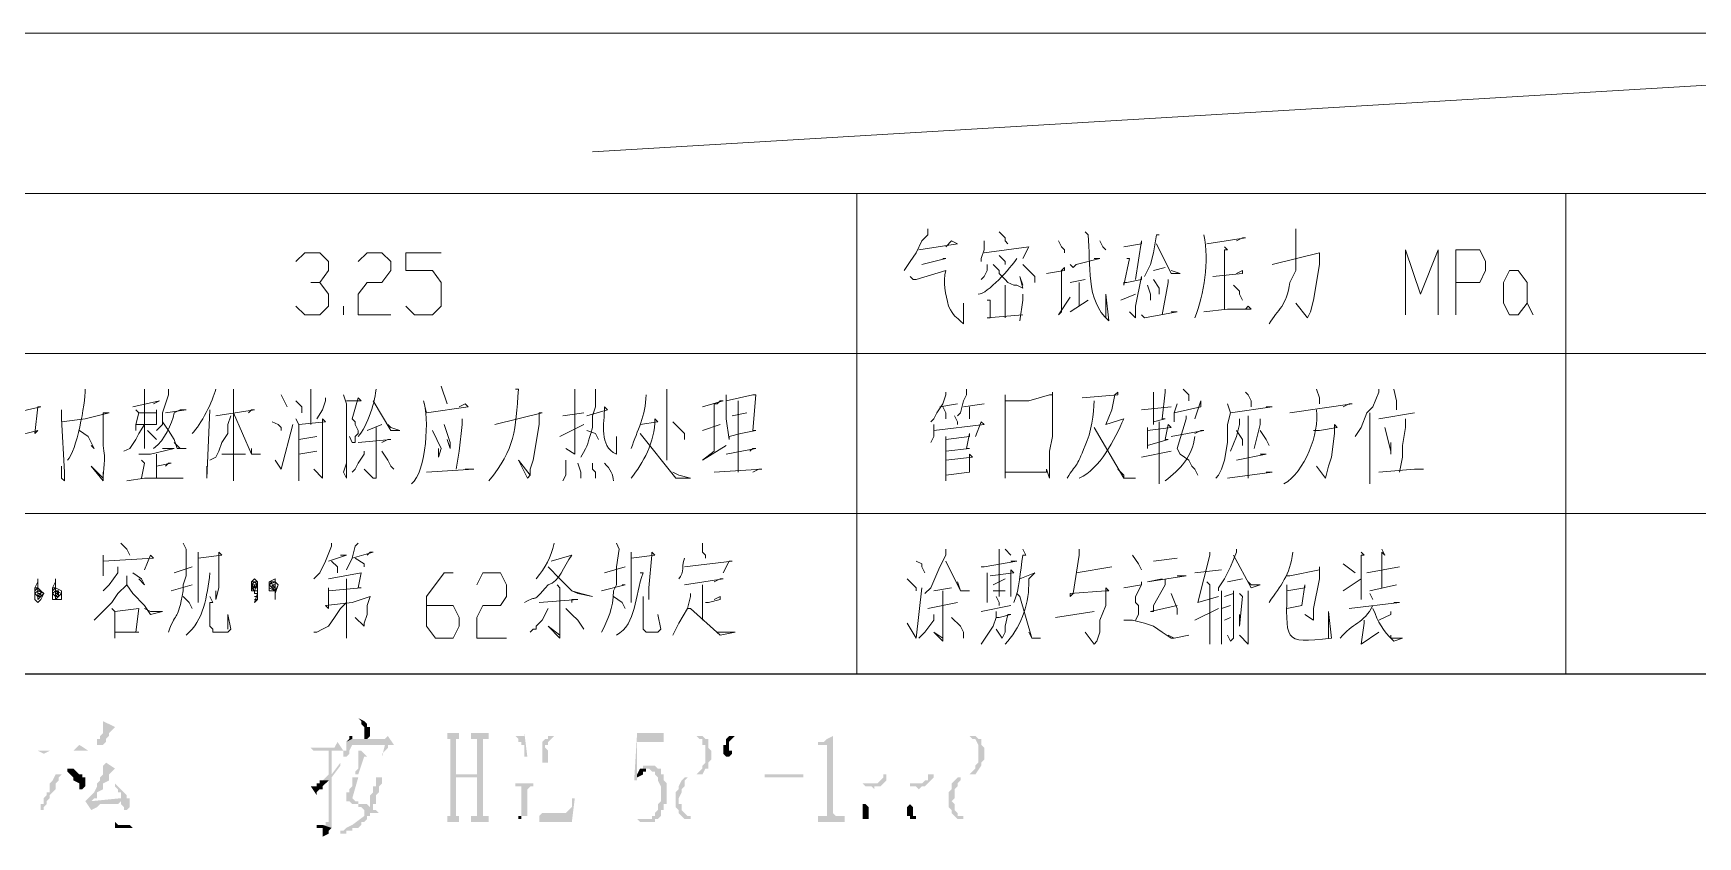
# Model space of a CAD drawing. Header units: millimetres. Extents: x -219 to 948, y -831 to -7.
# Drawn here: x 779.7 to 880.7, y -230.4 to -181.6 of the extents above; entities that cross this region are included whole.
import ezdxf

# ---------------------------------------------------------------- set-up
doc = ezdxf.new("R2010")
doc.units = ezdxf.units.MM
doc.layers.add('1', color=7, linetype='Continuous')

msp = doc.modelspace()

# ---------------------------------------------------------------- hatches: boundary and pattern name
h = msp.add_hatch(color=0)
h.dxf.hatch_style = 2
h.paths.add_polyline_path([(783.94, -223.35), (783.94, -223.71), (783.94, -224.07), (783.76, -224.25), (783.76, -224.43), (783.58, -224.43), (783.58, -224.79), (783.94, -224.79), (784.12, -224.61), (784.12, -224.43), (784.3, -224.25), (784.3, -224.07), (784.66, -223.71)])
h = msp.add_hatch(color=0)
h.dxf.hatch_style = 2
h.paths.add_polyline_path([(799.42, -223.17), (799.6, -223.35), (799.6, -223.53), (799.78, -223.71), (799.78, -223.89), (799.78, -224.07), (799.78, -224.43), (799.96, -224.43), (800.14, -224.25), (800.14, -223.71), (799.96, -223.71), (799.96, -223.53), (799.78, -223.35)])
h = msp.add_hatch(color=0)
h.dxf.hatch_style = 2
h.paths.add_polyline_path([(805.54, -224.07), (804.82, -224.07), (804.82, -224.43), (805, -224.43), (805, -229.11), (804.82, -229.11), (804.82, -229.47), (805.54, -229.47), (805.54, -229.11), (805.36, -229.11), (805.36, -226.77), (806.62, -226.77), (805.36, -226.59), (805.36, -224.43), (805.54, -224.43)])
h = msp.add_hatch(color=0)
h.dxf.hatch_style = 2
h.paths.add_polyline_path([(807.34, -224.07), (806.26, -224.07), (806.26, -224.43), (806.62, -224.43), (806.62, -224.61), (806.62, -226.59), (805.36, -226.59), (806.62, -226.77), (806.62, -229.11), (806.26, -229.11), (806.26, -229.47), (807.34, -229.47), (807.34, -229.11), (806.98, -229.11), (806.98, -228.93), (806.98, -224.43), (807.34, -224.43)])
h = msp.add_hatch(color=0)
h.dxf.hatch_style = 2
h.paths.add_polyline_path([(809.5, -224.07), (809.5, -224.25), (808.78, -224.25), (808.96, -224.25), (809.14, -224.43), (809.14, -224.61), (809.32, -224.61), (809.32, -224.79), (809.5, -224.79), (809.5, -225.15), (809.5, -225.33), (809.5, -225.51), (809.68, -225.51)])
h = msp.add_hatch(color=0)
h.dxf.hatch_style = 2
h.paths.add_polyline_path([(817.96, -224.07), (816.34, -224.07), (816.16, -226.95), (816.34, -226.95), (816.34, -226.77), (816.34, -226.59), (816.34, -224.61), (817.96, -224.61)])
h = msp.add_hatch(color=0)
h.dxf.hatch_style = 2
h.paths.add_polyline_path([(828.22, -224.07), (828.22, -224.25), (827.86, -224.43), (827.68, -224.61), (827.32, -224.61), (827.32, -224.79), (827.86, -224.79), (827.86, -228.93), (827.86, -229.11), (827.32, -229.11), (827.32, -229.47), (828.94, -229.47), (828.94, -229.11), (828.58, -229.11), (828.4, -229.11), (828.22, -228.93), (828.22, -228.75)])
h = msp.add_hatch(color=0)
h.dxf.hatch_style = 2
h.paths.add_polyline_path([(782.5, -224.79), (782.14, -225.15), (779.98, -225.15), (780.34, -225.33), (780.7, -225.15), (783.04, -225.15)])
h = msp.add_hatch(color=0)
h.dxf.hatch_style = 2
h.paths.add_polyline_path([(798.16, -224.61), (797.98, -224.97), (796.54, -224.97), (796.72, -225.15), (796.9, -225.15), (798.52, -225.15)])
h = msp.add_hatch(color=0)
h.dxf.hatch_style = 2
h.paths.add_polyline_path([(797.8, -225.15), (797.62, -225.15), (797.62, -226.59), (797.8, -226.59)])
h = msp.add_hatch(color=0)
h.dxf.hatch_style = 2
h.paths.add_polyline_path([(798.7, -224.61), (798.7, -224.79), (798.7, -224.97), (798.7, -225.15), (798.52, -225.15), (798.52, -225.51), (798.7, -225.51), (798.88, -225.33), (798.88, -225.15), (799.06, -224.79), (801.04, -224.79)])
h = msp.add_hatch(color=0)
h.dxf.hatch_style = 2
h.paths.add_polyline_path([(801.22, -224.25), (801.04, -224.43), (799.06, -224.43), (798.7, -224.61), (801.04, -224.79), (800.86, -225.51), (800.86, -225.33), (801.22, -224.97), (801.22, -224.79), (801.4, -224.79), (801.58, -224.79)])
h = msp.add_hatch(color=0)
h.dxf.hatch_style = 2
h.paths.add_polyline_path([(799.06, -224.25), (798.88, -224.25), (798.88, -224.43), (798.7, -224.61), (799.06, -224.43)])
h = msp.add_hatch(color=0)
h.dxf.hatch_style = 2
h.paths.add_polyline_path([(799.6, -225.15), (799.42, -225.15), (799.42, -225.69), (799.42, -225.87), (799.42, -226.23), (799.24, -226.41), (799.24, -226.59), (799.42, -226.59), (799.78, -225.51), (799.96, -225.51)])
h = msp.add_hatch(color=0)
h.dxf.hatch_style = 2
h.paths.add_polyline_path([(810.94, -224.25), (810.94, -224.43), (810.76, -224.43), (810.58, -224.61), (810.58, -224.79), (810.58, -225.69), (810.58, -225.87), (810.94, -225.87), (810.94, -225.69), (810.94, -225.51), (810.94, -225.33), (810.94, -225.15), (810.76, -224.97), (810.76, -224.79), (810.94, -224.79), (810.94, -224.61), (811.3, -224.25), (811.48, -224.25)])
h = msp.add_hatch(color=0)
h.dxf.hatch_style = 2
h.paths.add_polyline_path([(820.3, -224.25), (819.76, -224.25), (819.94, -224.25), (820.12, -224.43), (820.3, -224.43), (820.3, -224.61), (820.3, -224.79), (820.48, -224.79), (820.48, -225.87), (820.3, -226.05), (820.3, -226.23), (819.94, -226.59), (820.3, -226.59), (820.48, -226.23), (820.66, -226.23), (820.66, -226.05), (820.66, -225.87), (820.84, -225.69), (820.84, -225.15), (820.66, -224.97), (820.66, -224.79), (820.66, -224.61), (820.66, -224.43), (820.48, -224.43)])
h = msp.add_hatch(color=0)
h.dxf.hatch_style = 2
h.paths.add_polyline_path([(822.1, -224.25), (821.92, -224.25), (821.74, -224.43), (821.74, -224.61), (821.74, -224.79), (821.56, -224.79), (821.56, -225.33), (821.74, -225.51), (821.92, -225.51), (822.1, -225.33), (822.1, -225.15), (821.92, -225.15), (821.92, -224.61), (822.1, -224.43), (822.28, -224.25), (822.46, -224.25)])
h = msp.add_hatch(color=0)
h.dxf.hatch_style = 2
h.paths.add_polyline_path([(836.86, -224.25), (836.5, -224.25), (836.68, -224.43), (836.86, -224.43), (837.04, -224.79), (837.04, -225.87), (836.86, -226.05), (836.86, -226.23), (836.5, -226.59), (836.86, -226.59), (837.22, -226.05), (837.22, -225.87), (837.4, -225.69), (837.4, -224.97), (837.22, -224.79), (837.22, -224.61), (837.22, -224.43), (837.04, -224.43)])
h = msp.add_hatch(color=0)
h.dxf.hatch_style = 2
h.paths.add_polyline_path([(784.12, -225.87), (783.94, -226.05), (783.94, -226.23), (783.94, -226.41), (783.94, -226.59), (783.76, -226.77), (783.76, -226.95), (783.58, -227.13), (783.58, -227.31), (783.4, -227.67), (782.86, -228.21), (783.22, -228.75), (783.58, -228.57), (783.76, -228.39), (784.12, -228.39), (784.3, -228.39), (784.84, -228.39), (785.02, -228.21), (783.22, -228.21), (783.4, -228.03), (783.58, -228.03), (783.58, -227.85), (783.58, -227.67), (783.94, -227.49), (783.94, -227.31), (783.94, -227.13), (784.3, -226.95), (784.3, -226.59), (784.66, -226.23)])
h = msp.add_hatch(color=0)
h.dxf.hatch_style = 2
h.paths.add_polyline_path([(798.34, -225.87), (797.8, -226.59), (797.62, -226.59), (797.44, -226.77), (797.26, -226.95), (797.08, -226.95), (797.62, -226.95), (797.62, -229.47), (797.44, -229.47), (797.44, -229.65), (797.26, -229.65), (797.8, -229.83), (797.8, -226.77), (798.34, -226.05)])
h = msp.add_hatch(color=0)
h.dxf.hatch_style = 2
h.paths.add_polyline_path([(817.06, -226.05), (816.7, -226.05), (816.7, -226.23), (816.52, -226.23), (817.06, -226.23), (817.24, -226.41), (817.42, -226.41), (817.42, -226.59), (817.6, -226.77), (817.6, -226.95), (817.78, -227.31), (817.78, -228.21), (817.6, -228.39), (817.6, -228.75), (817.42, -228.93), (817.42, -229.11), (817.24, -229.11), (817.24, -229.29), (816.34, -229.29), (816.52, -229.47), (817.42, -229.47), (817.42, -229.29), (817.6, -229.29), (817.78, -229.11), (817.78, -228.93), (817.78, -228.75), (817.96, -228.75), (817.96, -228.39), (818.14, -228.39), (818.14, -227.13), (817.96, -226.95), (817.96, -226.59), (817.78, -226.59), (817.78, -226.41), (817.78, -226.23), (817.6, -226.23), (817.42, -226.05), (817.24, -226.05)])
h = msp.add_hatch(color=0)
h.dxf.hatch_style = 2
h.paths.add_polyline_path([(781.06, -226.59), (780.88, -226.95), (780.7, -227.13), (780.7, -227.31), (780.7, -227.67), (780.52, -227.67), (780.52, -227.85), (780.34, -228.03), (780.34, -228.21), (780.34, -228.39), (780.16, -228.39), (780.16, -228.75), (780.34, -228.75), (780.34, -228.57), (780.52, -228.39), (780.52, -228.21), (780.7, -228.03), (780.7, -227.85), (780.88, -227.67), (781.06, -227.49), (781.06, -227.31), (781.06, -227.13), (781.24, -226.95), (781.24, -226.77), (781.42, -226.59)])
h = msp.add_hatch(color=0)
h.dxf.hatch_style = 2
h.paths.add_polyline_path([(782.14, -226.23), (781.78, -226.23), (781.78, -226.41), (782.14, -226.77), (782.14, -226.95), (782.5, -227.13), (782.5, -227.31), (782.5, -227.49), (782.68, -227.49), (782.86, -227.31), (782.86, -226.77), (782.68, -226.77), (782.68, -226.59), (782.5, -226.59)])
h = msp.add_hatch(color=0)
h.dxf.hatch_style = 2
h.paths.add_polyline_path([(784.66, -227.13), (784.66, -227.31), (784.84, -227.49), (784.84, -227.67), (785.02, -227.67), (785.02, -228.03), (783.22, -228.21), (785.02, -228.21), (785.02, -228.39), (785.2, -228.57), (785.2, -228.75), (785.38, -228.75), (785.56, -228.57), (785.56, -228.03), (785.38, -228.03), (785.38, -227.85), (784.84, -227.31)])
h = msp.add_hatch(color=0)
h.dxf.hatch_style = 2
h.paths.add_polyline_path([(797.08, -226.95), (797.08, -227.13), (796.9, -227.13), (796.9, -227.31), (796.72, -227.31), (796.54, -227.31), (796.9, -227.85), (796.9, -227.67), (797.08, -227.49), (797.26, -227.49), (797.26, -227.31), (797.62, -226.95)])
h = msp.add_hatch(color=0)
h.dxf.hatch_style = 2
h.paths.add_polyline_path([(800.86, -226.77), (800.5, -226.77), (800.5, -226.95), (800.5, -227.31), (800.32, -227.31), (800.32, -227.67), (800.14, -227.85), (800.14, -228.03), (800.14, -228.21), (800.14, -228.57), (799.6, -228.57), (799.78, -228.75), (799.96, -228.75), (799.78, -228.75), (799.78, -228.93), (799.78, -229.11), (799.06, -229.65), (798.7, -229.83), (798.52, -230.01), (798.34, -230.01), (798.34, -230.19), (797.98, -230.19), (798.34, -230.19), (798.7, -230.19), (798.7, -230.01), (799.06, -230.01), (799.06, -229.83), (799.24, -229.83), (799.42, -229.83), (799.6, -229.65), (799.6, -229.47), (799.78, -229.47), (799.96, -229.29), (799.96, -229.11), (800.14, -229.11), (800.14, -228.93), (800.68, -228.93), (800.5, -228.75), (800.32, -228.75), (800.32, -228.39), (800.5, -228.39), (800.5, -228.21), (800.5, -228.03), (800.5, -227.85), (800.68, -227.67), (800.68, -227.31), (800.86, -227.13)])
h = msp.add_hatch(color=0)
h.dxf.hatch_style = 2
h.paths.add_polyline_path([(799.42, -226.77), (799.06, -226.77), (799.06, -226.95), (799.06, -227.31), (798.88, -227.49), (798.88, -227.67), (798.7, -227.67), (798.7, -228.03), (798.7, -228.21), (798.88, -228.21), (799.06, -228.39), (799.24, -228.39), (799.42, -228.39), (799.42, -228.57), (800.14, -228.57), (799.96, -228.39), (799.78, -228.39), (799.6, -228.39), (799.42, -228.39), (799.42, -228.21), (799.24, -228.21), (799.06, -228.03)])
h = msp.add_hatch(color=0)
h.dxf.hatch_style = 2
h.paths.add_polyline_path([(810.04, -227.13), (808.96, -227.13), (808.96, -227.31), (809.14, -227.31), (809.32, -227.31), (809.32, -229.11), (809.68, -229.11), (809.68, -227.49), (809.86, -227.31), (810.04, -227.31)])
h = msp.add_hatch(color=0)
h.dxf.hatch_style = 2
h.paths.add_polyline_path([(816.52, -226.23), (816.34, -226.59), (816.34, -226.77), (816.7, -226.59), (816.7, -226.41), (816.88, -226.41), (816.88, -226.23), (817.06, -226.23)])
h = msp.add_hatch(color=0)
h.dxf.hatch_style = 2
h.paths.add_polyline_path([(819.22, -226.77), (819.04, -226.95), (818.86, -227.31), (818.86, -227.49), (818.68, -227.67), (818.68, -228.57), (818.86, -228.75), (818.86, -228.93), (819.04, -229.11), (819.22, -229.29), (819.76, -229.29), (819.58, -229.29), (819.58, -229.11), (819.4, -229.11), (819.04, -228.75), (819.04, -228.39), (818.86, -228.39), (818.86, -228.03), (819.04, -227.67), (819.04, -227.49), (819.22, -227.31), (819.22, -227.13), (819.22, -226.95), (819.4, -226.77), (819.58, -226.77)])
h = msp.add_hatch(color=0)
h.dxf.hatch_style = 2
h.paths.add_polyline_path([(826.42, -226.77), (826.42, -226.59), (824.08, -226.59), (824.08, -226.77)])
h = msp.add_hatch(color=0)
h.dxf.hatch_style = 2
h.paths.add_polyline_path([(831.46, -226.59), (831.28, -226.59), (831.28, -226.77), (831.1, -226.95), (830.92, -227.13), (830.02, -227.13), (830.2, -227.31), (830.56, -227.31), (830.74, -227.49), (830.74, -227.31), (831.1, -227.31), (831.46, -226.95), (831.46, -226.77)])
h = msp.add_hatch(color=0)
h.dxf.hatch_style = 2
h.paths.add_polyline_path([(834.16, -226.59), (833.98, -226.59), (833.98, -226.77), (833.98, -226.95), (833.8, -226.95), (833.62, -227.13), (832.9, -227.13), (832.9, -227.31), (833.26, -227.31), (833.44, -227.49), (833.62, -227.31), (833.8, -227.31), (834.16, -226.95), (834.34, -226.77), (834.34, -226.59)])
h = msp.add_hatch(color=0)
h.dxf.hatch_style = 2
h.paths.add_polyline_path([(835.78, -226.77), (835.6, -226.95), (835.42, -227.13), (835.42, -227.31), (835.42, -227.49), (835.24, -227.67), (835.24, -228.57), (835.42, -228.75), (835.42, -228.93), (835.6, -229.11), (835.78, -229.29), (836.32, -229.29), (836.14, -229.29), (836.14, -229.11), (835.96, -229.11), (835.78, -229.11), (835.78, -228.93), (835.6, -228.75), (835.6, -228.39), (835.42, -228.21), (835.6, -228.03), (835.6, -227.49), (835.78, -227.31), (835.78, -227.13), (835.96, -226.95), (835.96, -226.77), (836.14, -226.77)])
h = msp.add_hatch(color=0)
h.dxf.hatch_style = 2
h.paths.add_polyline_path([(812.56, -228.03), (812.38, -228.03), (812.38, -228.39), (812.38, -228.57), (812.2, -228.75), (812.02, -228.93), (810.58, -228.93), (810.4, -229.11), (810.4, -229.47), (812.38, -229.47)])
h = msp.add_hatch(color=0)
h.dxf.hatch_style = 2
h.paths.add_polyline_path([(809.32, -229.11), (809.14, -229.11), (809.14, -229.29), (808.78, -229.29), (809.32, -229.29), (809.32, -229.11), (809.5, -229.11), (809.68, -229.11)])
h = msp.add_hatch(color=0)
h.dxf.hatch_style = 2
h.paths.add_polyline_path([(830.02, -228.39), (830.02, -228.57), (830.02, -229.11), (830.02, -229.29), (830.56, -229.29), (830.38, -229.29), (830.38, -229.11), (830.38, -228.57), (830.2, -228.39)])
h = msp.add_hatch(color=0)
h.dxf.hatch_style = 2
h.paths.add_polyline_path([(832.9, -228.39), (832.72, -228.57), (832.72, -229.11), (832.9, -229.11), (832.9, -229.29), (833.26, -229.29), (833.26, -229.11), (833.08, -229.11), (833.08, -228.57)])
h = msp.add_hatch(color=0)
h.dxf.hatch_style = 2
h.paths.add_polyline_path([(784.66, -229.47), (784.66, -229.83), (785.74, -229.83), (785.56, -229.65), (784.84, -229.65)])
h = msp.add_hatch(color=0)
h.dxf.hatch_style = 2
h.paths.add_polyline_path([(796.9, -229.65), (796.9, -229.83), (797.08, -229.83), (797.26, -229.83), (797.26, -230.01), (797.26, -230.19), (797.26, -230.37), (797.62, -230.19), (797.62, -230.01), (797.8, -229.83), (797.26, -229.65)])

# ---------------------------------------------------------------- linework, layer by layer
at = {"layer": '1', "color": 0, "lineweight": 5}
for points in [[(743.62, -181.59), (933.7, -181.59)], [(813.64, -188.79), (888.7, -184.29)], [(725.62, -191.31), (933.7, -191.31)], [(829.66, -191.31), (829.66, -220.47)], [(872.68, -220.47), (872.68, -191.31)], [(833.98, -193.47), (833.98, -193.83), (833.62, -194.19), (833.26, -194.91), (832.9, -195.45), (832.54, -195.99)], [(838.3, -193.65), (838.66, -194.01), (838.66, -194.19), (838.84, -194.37)], [(848.02, -193.83), (847.84, -193.83), (847.66, -194.91), (847.48, -195.63), (847.3, -195.99), (847.12, -196.35), (847.12, -196.35)], [(833.44, -194.73), (835.78, -194.37), (835.42, -194.19), (835.06, -194.55)], [(837.4, -194.19), (837.4, -194.73), (837.22, -195.27), (837.22, -195.45)], [(837.4, -194.91), (840.1, -194.55), (840.1, -194.55), (839.74, -195.27)], [(841.9, -194.19), (842.08, -194.55), (842.26, -194.73), (842.26, -194.91)], [(844.42, -194.19), (844.6, -194.55), (844.78, -194.73)], [(845.86, -194.55), (846.94, -194.37), (846.94, -194.19), (846.58, -196.53)], [(847.84, -194.37), (848.74, -196.17), (849.28, -196.17), (848.74, -195.99)], [(850.9, -194.37), (853.24, -194.01), (853.06, -194.01), (852.7, -194.19)], [(851.98, -194.55), (852.16, -194.73), (851.98, -194.73), (851.98, -198.33)], [(862.96, -198.69), (862.96, -194.73), (863.86, -197.43), (864.94, -194.73), (864.94, -198.69)], [(866.02, -198.69), (866.02, -194.73), (867.46, -194.73), (867.82, -195.45), (867.82, -195.99), (867.46, -196.71), (866.02, -196.71)], [(795.64, -195.45), (796.18, -194.91), (797.08, -194.91), (797.62, -195.45), (797.62, -195.99), (797.08, -196.71), (796.54, -196.71)], [(799.42, -195.45), (799.96, -194.91), (800.86, -194.91), (801.4, -195.45), (801.4, -195.99), (800.86, -196.71), (799.96, -196.71), (799.42, -197.43), (799.42, -198.69), (801.4, -198.69)], [(802.3, -198.15), (802.84, -198.69), (803.92, -198.69), (804.46, -198.15), (804.46, -196.71), (803.92, -195.99), (802.3, -195.99), (802.3, -194.91), (804.46, -194.91)], [(833.62, -195.63), (835.06, -195.27), (835.06, -195.27), (834.88, -195.27)], [(837.58, -195.63), (837.58, -195.99), (837.4, -196.35), (837.4, -196.35), (837.22, -196.53)], [(837.94, -195.63), (838.3, -195.99), (838.3, -196.17), (838.66, -196.53), (838.84, -196.71), (839.2, -196.89), (839.38, -196.89), (839.74, -197.07), (839.56, -196.35), (839.74, -196.89)], [(838.3, -195.09), (838.66, -195.45), (838.66, -195.63)], [(839.74, -195.63), (840.46, -196.35), (840.46, -196.71)], [(841.18, -196.17), (842.26, -195.99), (842.26, -195.81), (842.08, -195.99), (842.08, -198.51), (841.9, -198.69), (842.62, -197.61)], [(842.62, -195.63), (842.8, -195.81), (842.98, -195.63), (844.42, -195.27), (844.42, -195.27), (844.06, -195.27)], [(846.04, -195.27), (846.22, -195.27), (846.22, -195.27), (845.86, -196.89), (845.86, -196.71), (846.04, -196.71), (846.94, -196.53), (846.94, -196.35), (846.58, -198.15), (846.58, -198.51), (846.58, -198.87), (846.58, -198.87), (846.22, -198.51)], [(848.38, -195.81), (847.66, -195.99)], [(854.86, -195.63), (857.74, -194.91), (857.74, -194.91), (857.74, -195.63), (857.38, -197.79), (857.2, -198.51), (857.02, -198.87), (857.02, -198.87), (856.3, -197.97), (857.02, -198.87)], [(797.08, -196.71), (797.62, -197.43), (797.62, -198.15), (797.08, -198.69), (796.18, -198.69), (795.64, -198.15)], [(838.66, -196.89), (838.66, -197.07), (838.66, -198.87)], [(842.62, -196.71), (843.52, -196.53)], [(843.16, -196.71), (843.16, -198.15)], [(847.3, -196.89), (847.48, -197.43), (847.48, -197.79)], [(847.66, -196.53), (848.02, -197.07), (848.02, -197.43)], [(848.56, -196.53), (848.56, -196.71), (848.2, -198.69)], [(851.26, -196.35), (853.06, -196.17), (853.06, -195.99), (852.7, -196.17)], [(852.52, -196.89), (852.88, -197.25), (852.88, -197.43), (853.06, -197.79)], [(869.8, -198.69), (869.26, -198.69), (868.9, -197.97), (868.9, -196.71), (869.26, -195.99), (869.8, -195.99), (870.34, -196.71), (870.34, -197.97), (869.8, -198.69)], [(837.58, -197.79), (837.76, -197.79), (837.76, -198.87), (837.58, -198.87), (839.74, -198.69)], [(839.74, -197.43), (839.74, -197.79), (839.56, -199.05)], [(842.62, -198.51), (843.7, -197.79)], [(845.68, -197.79), (846.58, -197.43)], [(798.52, -198.69), (798.52, -198.15)], [(846.94, -198.69), (847.12, -198.87), (849.1, -198.51), (848.92, -198.51), (848.74, -198.51)], [(850.72, -198.51), (852.16, -198.33), (853.6, -198.33), (853.42, -198.15), (853.24, -198.33)], [(870.34, -197.97), (870.7, -198.69)], [(725.62, -201.03), (933.7, -201.03)], [(785.74, -204.27), (787.36, -203.91), (787, -204.09)], [(786.46, -203.19), (786.46, -206.79), (786.46, -206.07)], [(787.9, -203.19), (787.9, -203.55), (787.54, -204.63), (787.54, -205.35), (787.18, -205.71)], [(791.86, -203.19), (791.86, -203.37), (791.86, -203.19), (791.86, -208.77), (791.86, -207.51)], [(794.74, -203.55), (794.92, -203.91), (795.1, -204.27)], [(795.64, -203.91), (795.82, -204.09), (796, -204.27), (796, -204.63)], [(796.54, -203.19), (796.54, -203.37), (796.54, -203.19), (796.54, -205.35)], [(797.44, -203.73), (797.44, -203.91), (797.26, -204.45), (796.9, -204.99)], [(798.52, -203.55), (798.7, -204.09), (798.7, -208.59), (798.52, -208.23), (798.7, -207.69)], [(798.7, -203.91), (799.6, -203.91), (799.42, -203.73), (799.06, -204.99), (799.24, -205.17), (799.24, -205.35), (799.42, -205.71), (799.42, -205.89), (799.24, -206.07), (799.24, -206.43), (799.06, -206.43), (798.88, -206.07)], [(800.32, -203.91), (801.4, -205.71), (801.94, -205.71), (801.4, -205.53), (801.22, -205.35)], [(804.46, -203.01), (804.82, -204.09)], [(812.56, -203.19), (812.56, -207.15), (812.02, -206.79)], [(818.14, -203.19), (818.14, -207.51), (818.14, -206.79)], [(820.3, -204.27), (821.56, -203.91), (821.38, -203.91), (821.2, -204.09), (821.02, -204.09), (821.02, -206.97), (820.3, -207.51), (821.74, -206.61)], [(821.74, -203.55), (821.74, -203.91), (821.74, -204.99), (821.92, -206.25), (821.92, -206.07), (822.64, -205.89), (823.54, -205.71), (823.36, -205.71), (823.54, -203.55), (823.54, -203.55), (823.36, -203.55), (821.74, -203.91)], [(822.46, -203.91), (822.46, -208.23)], [(835.06, -203.37), (835.06, -203.55), (834.88, -204.09), (834.52, -204.63), (834.34, -204.99), (834.16, -205.17)], [(836.32, -203.19), (836.32, -203.55), (836.14, -203.91), (835.96, -204.63), (835.78, -204.81)], [(838.66, -203.55), (838.66, -203.91), (838.66, -208.59), (838.66, -208.23), (841.18, -208.23), (841.18, -208.05), (841.36, -208.59), (841.36, -206.97), (841.54, -206.07), (841.54, -203.37), (841.54, -203.55), (841.36, -203.55), (840.1, -203.91), (838.66, -203.91)], [(847.66, -203.37), (847.66, -203.55), (847.66, -205.35), (847.66, -205.17), (848.38, -204.99), (848.2, -204.99), (848.38, -203.37), (848.38, -203.19)], [(848.92, -204.63), (850.54, -204.27), (850.54, -203.91), (850.18, -204.99)], [(849.46, -203.19), (849.82, -203.55), (849.82, -203.91), (849.82, -203.73)], [(853.24, -203.37), (853.42, -203.55), (853.6, -203.91), (853.6, -204.27)], [(857.56, -203.19), (857.74, -203.73), (857.74, -204.09)], [(861.34, -203.19), (861.34, -203.37), (860.98, -204.27), (860.62, -204.63), (860.26, -205.53), (859.9, -206.07)], [(862.24, -203.19), (862.42, -203.91), (862.42, -204.45), (862.42, -203.91)], [(778.54, -204.63), (780.16, -204.27), (779.98, -204.27), (779.8, -205.89), (779.98, -205.71), (778.54, -206.07)], [(781.42, -204.45), (781.42, -204.99), (781.6, -208.23), (781.6, -208.77), (781.42, -208.59), (781.42, -207.87)], [(785.92, -204.45), (786.1, -204.63), (785.92, -205.35), (785.92, -205.71), (785.92, -205.35), (787.18, -205.35), (787.18, -205.35), (787.18, -204.45), (787.18, -204.63), (786.1, -204.63)], [(790.42, -204.45), (790.24, -208.59), (790.24, -207.87)], [(791.68, -204.81), (791.5, -205.35), (791.5, -205.89), (791.14, -206.43), (790.96, -206.97), (790.78, -207.33), (790.42, -207.51)], [(790.78, -204.81), (793.12, -204.45), (792.94, -204.45), (792.76, -204.63)], [(791.86, -204.63), (792.94, -207.15), (793.48, -207.15), (792.94, -207.15), (792.94, -206.79)], [(795.64, -204.99), (795.82, -205.35), (795.82, -208.77), (795.82, -208.05)], [(795.82, -205.35), (797.44, -205.17), (797.26, -204.99), (797.26, -208.05), (797.26, -208.41), (797.26, -208.59), (796.72, -208.05), (797.26, -208.59)], [(805.72, -204.99), (805.72, -205.35), (805.54, -206.97), (805.36, -208.05)], [(807.7, -205.35), (810.58, -204.63), (810.4, -204.63), (810.4, -205.35), (810.04, -207.51), (809.86, -208.05), (809.86, -208.41), (809.68, -208.59), (809.14, -207.51), (809.86, -208.41)], [(811.84, -204.81), (813.1, -204.63)], [(822.1, -204.81), (823, -204.63)], [(834.7, -204.27), (835.78, -204.09)], [(834.88, -204.27), (835.06, -204.63), (835.06, -204.99)], [(835.6, -204.81), (835.78, -205.17), (835.78, -205.35)], [(836.14, -204.27), (837.4, -204.09)], [(836.5, -204.27), (836.5, -204.63), (836.5, -204.99)], [(848.74, -204.27), (846.94, -204.45)], [(849.1, -204.09), (848.92, -204.63), (848.92, -205.17)], [(849.64, -204.81), (849.64, -204.99), (849.1, -206.79), (849.28, -207.15), (849.82, -207.51), (850, -207.87), (850.18, -208.05), (850.36, -208.41), (850.18, -208.05)], [(852.16, -204.09), (852.34, -204.63), (852.16, -205.35), (852.16, -206.43), (851.98, -207.51), (851.8, -208.05), (851.62, -208.41), (851.44, -208.59)], [(852.34, -204.63), (854.86, -204.27), (854.68, -204.27), (854.5, -204.27)], [(852.88, -204.99), (852.88, -205.35), (852.7, -206.07), (852.34, -206.97)], [(853.42, -204.81), (853.42, -208.59)], [(854.14, -204.99), (854.14, -205.35), (853.96, -206.07), (853.78, -206.79)], [(855.94, -204.63), (859.72, -204.09), (859.54, -204.09), (859.18, -204.27)], [(860.8, -204.63), (860.8, -208.95), (860.8, -208.23)], [(861.34, -204.99), (863.5, -204.63)], [(862.96, -204.99), (862.96, -205.53), (862.78, -206.61), (862.78, -207.33), (862.6, -208.23)], [(782.5, -205.71), (783.04, -206.07), (783.22, -206.43), (783.4, -206.79), (783.22, -206.61)], [(786.46, -205.35), (786.1, -205.89), (785.92, -206.25), (785.56, -206.79), (785.2, -206.97)], [(786.64, -205.71), (787.18, -206.25)], [(787.54, -205.17), (787.9, -205.71), (788.26, -206.25), (788.44, -206.79), (788.62, -206.79), (788.98, -206.79), (788.62, -206.79), (788.26, -206.43)], [(794.2, -205.17), (794.56, -205.35), (794.74, -205.53), (794.74, -205.71)], [(794.38, -207.51), (794.74, -208.05), (795.46, -205.35)], [(800.5, -205.53), (800.5, -208.59), (800.32, -208.59), (799.78, -208.05), (800.32, -208.59)], [(799.96, -205.71), (800.86, -205.35)], [(803.92, -205.71), (804.46, -206.79), (804.28, -207.33), (804.28, -206.79)], [(804.64, -205.35), (805, -206.43), (805, -206.79), (804.82, -206.25)], [(811.66, -206.07), (813.1, -205.35)], [(813.28, -205.71), (813.82, -205.89), (814, -206.25)], [(816.52, -205.89), (818.68, -208.59), (819.58, -208.59), (818.86, -208.41), (818.5, -208.23)], [(818.5, -205.17), (818.5, -205.17), (819.22, -205.89), (819.22, -206.25)], [(821.38, -205.35), (820.3, -205.71)], [(834.34, -205.35), (834.34, -206.07), (834.34, -206.07), (834.16, -206.43)], [(834.34, -205.71), (837.4, -205.35), (837.22, -205.17), (836.86, -206.07)], [(835.06, -206.25), (836.5, -206.07), (836.5, -205.89), (836.32, -206.79), (836.5, -206.79), (835.06, -206.97)], [(844.06, -205.53), (845.86, -208.59), (846.58, -208.59), (845.86, -208.59), (845.86, -208.41), (845.5, -208.05)], [(847.3, -205.53), (847.3, -206.79), (847.3, -206.61), (848.56, -206.25), (848.38, -206.25), (848.56, -205.35), (848.74, -205.53), (847.3, -205.71)], [(848.02, -205.17), (848.02, -208.95), (848.02, -207.87)], [(848.74, -206.07), (850.72, -205.71), (850.54, -205.71), (850.18, -205.89)], [(852.7, -205.71), (853.06, -206.25), (853.06, -206.61)], [(854.14, -205.71), (854.5, -206.25), (854.68, -206.61)], [(857.38, -205.71), (857.74, -205.71), (858.82, -205.53), (858.64, -205.35), (858.64, -205.89), (858.46, -207.33), (858.28, -207.87), (858.1, -208.59), (857.56, -207.87)], [(861.7, -205.53), (862.06, -206.97), (862.06, -207.15), (862.06, -206.79), (862.06, -206.43)], [(786.1, -207.15), (786.82, -207.15), (788.26, -206.79), (787.54, -206.79)], [(796.9, -206.07), (795.82, -206.25)], [(796.9, -206.97), (795.82, -207.15)], [(799.78, -206.97), (799.78, -207.15), (799.42, -207.69), (799.24, -208.05), (799.06, -208.23)], [(799.42, -206.43), (801.4, -206.25), (801.22, -206.25), (800.86, -206.43)], [(800.86, -206.97), (801.22, -207.51), (801.4, -207.87), (801.58, -208.05)], [(821.74, -207.15), (821.74, -207.15), (823.54, -206.79), (823.36, -206.79), (823.18, -206.97)], [(835.06, -206.07), (835.06, -208.77), (835.06, -208.23)], [(848.74, -206.97), (846.94, -207.33)], [(786.28, -207.51), (786.46, -207.69), (786.28, -208.59)], [(787.18, -207.15), (787.18, -208.59)], [(787.18, -207.87), (788.08, -207.69), (787.9, -207.69), (787.72, -207.87)], [(792.58, -207.15), (791.14, -207.15)], [(812.02, -207.51), (812.02, -208.23), (812.02, -208.41), (811.84, -208.77)], [(812.74, -207.69), (812.92, -208.23), (812.92, -208.59)], [(813.64, -207.69), (813.64, -208.05), (813.82, -208.23), (813.82, -208.59)], [(835.06, -207.51), (836.68, -207.33), (836.5, -207.15), (836.5, -208.23), (836.5, -208.23), (835.06, -208.41)], [(852.7, -207.51), (854.5, -207.15), (854.32, -207.15), (854.14, -207.15)], [(785.38, -208.77), (786.46, -208.59), (788.8, -208.59), (788.62, -208.59), (788.44, -208.59)], [(803.56, -208.23), (806.44, -208.05), (805.9, -208.05)], [(821.02, -208.23), (823.9, -208.05), (823.72, -208.05), (823.36, -208.23)], [(852.16, -208.59), (854.86, -208.23), (854.5, -208.23)], [(861.34, -208.23), (863.5, -208.05), (864.04, -208.05)], [(725.62, -210.75), (933.7, -210.75)], [(785.02, -212.55), (785.38, -212.91), (785.56, -213.27), (785.38, -212.91)], [(797.8, -212.55), (797.8, -212.73), (797.44, -213.63), (797.08, -214.35), (796.72, -214.71)], [(799.42, -212.55), (799.24, -212.73), (799.06, -213.45), (798.7, -214.17)], [(820.3, -212.55), (820.3, -213.09), (820.48, -213.27), (820.48, -213.45)], [(835.06, -212.91), (835.06, -213.27), (834.7, -213.99), (834.16, -215.25), (833.8, -215.61)], [(838.3, -212.91), (838.3, -213.09), (838.3, -213.09), (838.3, -215.79)], [(838.66, -212.91), (839.02, -213.27)], [(843.16, -212.91), (843.16, -213.27), (842.8, -215.61), (842.62, -215.79), (842.62, -215.61), (844.78, -215.43), (844.96, -215.43), (844.78, -215.25), (844.78, -216.33), (844.42, -217.23), (844.42, -217.95), (844.24, -218.49), (844.06, -218.67), (843.52, -217.95), (844.06, -218.67)], [(852.7, -212.91), (852.7, -213.09), (852.34, -213.99), (851.98, -214.71), (851.62, -215.25), (851.62, -215.43)], [(861.52, -212.91), (861.7, -213.27), (861.52, -213.09), (861.52, -215.25)], [(783.94, -213.27), (783.94, -214.35), (783.94, -214.53), (783.94, -214.35), (783.94, -213.99)], [(783.94, -213.63), (787, -213.45), (786.82, -213.27), (786.46, -214.17)], [(784.84, -213.99), (784.84, -214.35), (784.3, -215.07), (783.94, -215.43)], [(788.26, -214.35), (789.34, -213.99)], [(789.7, -213.09), (789.7, -213.45), (789.7, -216.15), (789.7, -215.97), (789.7, -215.43)], [(789.7, -213.45), (791.14, -213.27), (790.96, -213.09), (790.96, -215.25), (790.78, -215.97), (790.78, -215.43)], [(797.62, -213.63), (798.7, -213.27), (798.7, -213.27), (798.34, -213.27)], [(797.8, -213.63), (798.16, -213.99), (798.16, -214.35)], [(799.06, -213.45), (800.32, -213.09), (800.14, -213.09), (799.96, -213.27)], [(799.24, -213.45), (799.78, -213.81), (799.78, -213.99)], [(810.94, -213.99), (811.66, -214.71), (812.02, -215.07), (812.38, -215.43), (812.74, -215.61), (813.64, -215.79), (812.92, -215.61), (812.38, -215.43)], [(814.36, -214.35), (815.62, -213.99)], [(815.98, -213.09), (815.98, -216.15), (815.98, -215.43)], [(815.98, -213.45), (817.42, -213.27), (817.24, -213.09), (817.24, -213.27), (817.06, -215.25), (817.06, -215.97), (817.06, -215.43)], [(819.22, -213.99), (822.1, -213.63), (821.92, -213.63), (821.56, -214.35)], [(833.26, -213.63), (833.62, -213.81), (833.62, -213.99), (833.8, -214.35)], [(835.06, -213.63), (835.96, -215.43), (836.5, -215.43), (835.96, -215.43), (835.78, -214.89)], [(837.22, -213.99), (837.4, -213.99), (839.38, -213.63), (839.2, -213.63), (839.02, -213.63)], [(845.14, -213.99), (842.98, -214.35)], [(846.4, -213.27), (846.76, -213.81), (846.94, -214.17)], [(847.66, -213.63), (849.1, -213.45)], [(851.08, -213.09), (851.08, -213.27), (850.36, -216.15), (851.62, -215.79)], [(852.52, -213.27), (853.6, -215.25), (854.14, -215.07), (853.6, -215.07), (853.42, -214.89)], [(855.76, -214.53), (855.94, -214.53), (857.74, -214.17), (857.74, -213.99), (857.74, -214.71), (857.38, -216.51), (857.38, -216.51), (857.38, -216.87), (857.38, -217.23), (856.84, -216.87), (857.38, -217.23)], [(859.18, -213.81), (859.9, -214.35)], [(860.26, -213.09), (860.44, -213.27), (860.26, -213.27), (860.26, -215.97)], [(860.62, -214.35), (862.6, -213.99)], [(779.8, -215.61), (779.8, -215.25), (779.98, -214.89), (779.98, -214.71), (779.98, -215.07), (779.98, -215.25), (779.8, -215.25), (779.8, -215.43)], [(779.98, -215.43), (779.98, -214.89), (779.98, -214.89)], [(779.98, -215.07), (779.98, -214.89)], [(780.88, -215.61), (780.88, -215.25), (781.06, -214.89), (781.06, -214.71), (781.06, -215.07), (781.06, -215.07), (781.06, -215.25)], [(781.06, -215.43), (781.06, -214.89), (781.06, -214.89)], [(781.06, -215.07), (781.06, -214.89)], [(785.38, -214.53), (785.38, -214.89), (785.38, -215.07), (784.84, -215.61), (784.48, -216.15), (783.4, -217.23)], [(785.38, -215.07), (785.74, -215.61), (786.46, -216.33), (786.82, -216.87), (787.54, -216.69), (786.82, -216.69), (786.46, -216.51)], [(785.74, -214.35), (786.28, -214.71), (786.46, -215.07), (786.1, -214.71)], [(788.08, -215.43), (789.34, -215.07), (789.34, -215.07), (789.34, -215.07)], [(793.3, -215.07), (793.3, -214.89), (793.12, -214.71), (792.94, -214.89), (792.94, -215.43), (793.12, -215.43), (793.3, -215.43), (793.3, -215.07)], [(793.3, -215.07), (793.12, -214.89), (792.94, -215.07), (792.94, -215.25), (793.12, -215.43), (793.3, -215.07), (793.3, -214.89), (792.94, -214.89), (792.94, -215.07), (793.12, -215.43), (793.3, -215.07), (793.3, -214.89), (793.12, -214.71), (792.94, -214.89), (792.94, -215.07), (792.94, -215.43), (793.12, -215.43), (793.3, -215.43), (793.3, -215.07)], [(793.3, -215.07), (793.3, -215.07), (793.12, -215.07), (793.12, -215.25), (793.3, -215.07), (793.3, -215.07), (793.12, -215.07), (792.94, -215.07), (793.12, -215.25), (793.3, -215.25), (793.3, -215.07), (793.12, -214.89), (792.94, -215.07), (792.94, -215.25), (793.3, -215.25), (793.3, -215.07)], [(793.12, -215.07), (793.12, -215.07), (793.12, -215.07)], [(794.56, -215.07), (794.38, -214.89), (794.38, -214.71), (794.02, -214.89), (794.02, -215.07), (794.02, -215.43), (794.38, -215.43), (794.38, -215.43), (794.56, -215.07)], [(794.56, -215.07), (794.38, -214.89), (794.38, -214.71), (794.02, -214.89), (794.02, -215.43), (794.38, -215.43), (794.38, -215.43), (794.56, -215.07)], [(794.38, -215.07), (794.38, -215.07), (794.38, -214.89), (794.02, -215.07), (794.2, -215.25), (794.38, -215.25), (794.38, -215.07), (794.38, -214.89), (794.2, -214.89), (794.02, -215.07), (794.38, -215.43), (794.38, -215.25), (794.38, -214.89), (794.02, -214.89), (794.02, -215.25), (794.38, -215.43), (794.38, -215.25), (794.38, -215.07)], [(794.38, -215.07), (794.38, -215.07), (794.2, -215.07), (794.38, -215.07), (794.38, -215.07), (794.2, -215.07), (794.2, -215.07), (794.38, -215.25), (794.38, -215.07), (794.2, -215.07), (794.2, -215.25), (794.38, -215.25), (794.38, -215.07)], [(794.38, -215.43), (794.38, -215.97), (794.38, -215.79), (794.38, -215.61), (794.56, -215.07)], [(797.62, -214.71), (799.6, -214.35), (799.6, -214.35), (799.42, -215.25), (799.6, -215.25), (797.62, -215.43), (797.62, -215.25), (797.62, -216.51), (797.44, -216.33), (799.06, -216.15), (800.14, -215.79), (800.14, -215.79), (799.96, -216.33), (799.96, -216.87), (799.78, -217.41), (799.78, -217.59), (799.24, -217.05), (799.78, -217.59)], [(798.7, -214.71), (798.7, -218.31), (798.7, -217.59)], [(803.56, -216.33), (805.18, -216.33), (805.54, -217.05), (805.54, -217.59), (805.18, -218.31), (804.1, -218.31), (803.56, -217.59), (803.56, -215.79), (804.64, -214.35), (805.18, -214.35)], [(806.62, -215.07), (806.98, -214.35), (808.06, -214.35), (808.42, -215.07), (808.42, -215.79), (808.06, -216.33), (806.98, -216.33), (806.62, -217.05), (806.62, -218.31), (808.42, -218.31)], [(811.48, -215.07), (811.66, -215.25)], [(814.18, -215.43), (815.62, -215.07), (815.62, -215.07), (815.44, -215.07)], [(819.22, -215.07), (821.56, -214.71), (821.38, -214.71), (821.02, -214.89)], [(820.3, -215.07), (820.3, -217.23)], [(832.72, -214.71), (833.26, -215.25), (833.26, -215.43)], [(837.58, -214.35), (837.58, -216.15), (837.58, -215.61)], [(837.76, -214.53), (839.2, -214.35), (839.02, -214.17), (839.02, -214.53), (839.02, -215.79)], [(838.66, -214.71), (837.94, -215.07)], [(845.86, -215.25), (846.94, -215.07), (846.94, -214.89), (846.94, -215.07), (846.58, -215.79), (846.58, -216.15), (846.76, -216.33), (846.76, -216.87), (846.58, -217.23)], [(848.2, -214.71), (847.3, -214.89), (849.64, -214.53), (849.1, -214.53)], [(849.1, -216.33), (847.48, -216.69), (847.66, -216.69), (847.66, -216.33), (848.38, -215.07), (848.38, -214.71)], [(850.18, -214.35), (851.8, -214.17)], [(850.9, -214.89), (851.08, -215.07), (851.08, -218.67), (851.08, -218.31)], [(853.06, -214.71), (852.16, -214.89)], [(855.76, -215.43), (856.84, -215.25), (856.84, -215.07), (856.66, -216.33), (855.76, -216.51)], [(859.18, -215.43), (860.26, -214.71)], [(860.8, -215.43), (862.42, -215.07)], [(780.34, -215.61), (780.16, -215.43), (779.98, -215.25), (779.8, -215.43), (779.8, -215.97), (779.98, -216.15), (780.16, -215.97), (780.34, -215.61)], [(780.16, -215.61), (779.98, -215.61), (779.98, -215.43), (779.98, -215.61), (779.98, -215.79), (779.98, -215.79), (779.98, -215.79), (780.16, -215.61), (780.16, -215.43), (779.98, -215.43), (779.98, -215.79), (780.16, -215.79), (780.16, -215.43), (779.98, -215.43), (779.8, -215.61), (779.98, -215.79), (780.16, -215.79), (780.16, -215.61)], [(780.34, -215.61), (779.98, -215.43), (779.8, -215.61), (779.98, -215.79), (779.98, -215.97), (780.16, -215.79), (780.34, -215.61)], [(779.98, -215.61), (779.98, -215.79), (779.98, -215.61), (779.98, -215.61), (779.98, -215.79), (779.98, -215.79), (779.98, -215.61)], [(781.42, -215.61), (781.42, -215.43), (781.06, -215.25), (780.88, -215.43), (780.88, -215.97), (781.42, -215.97), (781.42, -215.61)], [(781.06, -215.25), (780.88, -215.25), (780.88, -215.43)], [(781.42, -215.61), (781.06, -215.43), (780.88, -215.61), (781.06, -215.79), (781.06, -215.97), (781.24, -215.79), (781.42, -215.61), (781.06, -215.43), (780.88, -215.61), (781.06, -215.79), (781.06, -215.97), (781.24, -215.79), (781.42, -215.61)], [(781.24, -215.61), (781.06, -215.61), (781.06, -215.79), (781.24, -215.61), (781.06, -215.43), (781.06, -215.61), (781.06, -215.79), (781.06, -215.79), (781.24, -215.79), (781.24, -215.43), (781.06, -215.43), (781.06, -215.79), (781.24, -215.79), (781.24, -215.43), (781.06, -215.43), (781.06, -215.79), (781.24, -215.79), (781.24, -215.61)], [(781.06, -215.61), (781.06, -215.79), (781.06, -215.61)], [(788.8, -215.79), (789.16, -216.15), (789.34, -216.51)], [(790.42, -215.79), (790.6, -216.15), (790.42, -216.15), (790.42, -217.59), (790.6, -217.77), (790.6, -217.95), (791.5, -217.95), (791.68, -217.77), (791.5, -216.87), (791.5, -217.77)], [(793.12, -215.43), (793.12, -215.61), (793.3, -215.61), (793.12, -216.15), (793.3, -215.97), (793.3, -215.79), (793.3, -215.61), (793.3, -215.25), (793.3, -215.61), (793.12, -215.61)], [(793.12, -215.97), (793.3, -215.97), (793.3, -215.43)], [(793.12, -215.79), (793.3, -215.79)], [(794.38, -215.25), (794.38, -215.61), (794.38, -215.61)], [(794.38, -215.61), (794.38, -215.25)], [(794.38, -215.97), (794.38, -215.43)], [(794.38, -215.79), (794.38, -215.79)], [(810.4, -216.15), (812.74, -215.97), (812.38, -215.97), (812.38, -216.15)], [(811.66, -215.25), (811.66, -218.31), (810.94, -217.59), (811.66, -218.13)], [(814.9, -215.79), (815.44, -216.15), (815.62, -216.51)], [(819.58, -215.61), (819.58, -215.79), (819.4, -216.51), (818.86, -217.41), (818.5, -218.13)], [(820.48, -216.15), (820.66, -216.15), (821.38, -215.97), (821.38, -215.79), (821.02, -215.97)], [(832.72, -217.41), (833.26, -218.31), (833.62, -215.25)], [(835.42, -215.25), (834.34, -215.43)], [(834.88, -215.43), (834.88, -218.49), (834.34, -217.95), (834.88, -218.31), (834.88, -218.13)], [(838.66, -215.43), (837.94, -215.43)], [(838.12, -215.79), (838.3, -216.15), (838.3, -216.33)], [(839.38, -215.61), (839.56, -215.79), (840.28, -218.31), (840.82, -218.31), (840.28, -218.31), (840.1, -217.95)], [(848.74, -215.61), (849.1, -216.51), (849.1, -216.87)], [(851.8, -215.43), (851.8, -218.67), (851.8, -218.31)], [(851.98, -215.79), (852.52, -215.61), (852.52, -215.43), (852.52, -218.31), (852.34, -218.49), (852.16, -218.13)], [(853.42, -215.43), (853.42, -215.61), (853.42, -218.31), (853.42, -218.67), (852.88, -218.13)], [(852.88, -215.61), (853.06, -215.79), (852.88, -217.59), (852.88, -216.87)], [(860.8, -215.61), (860.98, -215.97)], [(784.48, -216.51), (784.66, -216.69), (784.66, -217.95), (784.66, -218.31), (784.66, -217.95), (786.1, -217.95), (785.92, -217.95), (786.1, -216.51), (786.1, -216.51), (784.66, -216.69)], [(798.7, -216.15), (798.34, -216.51), (797.98, -217.05), (797.62, -217.59), (797.26, -217.77), (796.9, -217.95), (796.72, -217.95)], [(810.94, -216.51), (810.58, -217.23), (810.22, -217.59), (810.22, -217.77), (810.04, -217.77), (809.86, -217.95)], [(812.02, -216.51), (812.38, -216.87), (812.74, -217.23), (813.1, -217.77)], [(819.4, -216.51), (819.58, -216.51), (821.38, -218.13), (822.28, -217.95), (821.38, -217.95), (821.2, -217.95)], [(834.34, -216.87), (834.34, -217.23), (833.8, -217.95), (833.44, -218.31)], [(835.78, -216.15), (833.98, -216.51)], [(835.42, -217.05), (835.96, -217.59), (836.14, -217.95), (836.14, -218.31)], [(837.22, -216.69), (839.02, -216.33)], [(838.12, -216.69), (838.12, -217.05), (837.94, -217.59), (837.22, -218.67)], [(838.12, -217.05), (838.3, -217.05), (839.02, -216.87), (838.84, -216.87), (838.66, -217.59), (838.66, -217.95), (838.48, -218.31), (838.12, -217.77)], [(841.72, -217.05), (844.06, -216.69)], [(850.18, -217.23), (851.62, -216.51)], [(851.8, -216.51), (852.34, -216.33)], [(851.98, -217.23), (852.34, -217.05)], [(859.54, -216.51), (862.6, -216.15), (862.42, -216.15), (862.24, -216.15)], [(862.06, -216.69), (862.06, -216.87), (861.34, -217.23)], [(845.86, -217.23), (846.4, -217.23), (847.12, -217.41), (847.66, -217.59), (848.2, -217.95), (848.74, -218.31), (848.92, -218.31), (849.82, -218.13), (848.92, -218.31), (848.56, -218.13)], [(860.44, -217.23), (860.44, -217.41), (860.26, -218.67), (860.26, -218.67), (861.34, -217.95)]]:
    msp.add_lwpolyline(points, dxfattribs=at)
at = {"layer": '1', "color": 0, "lineweight": 25}
msp.add_lwpolyline([(725.62, -220.47), (933.7, -220.47)], dxfattribs=at)
at = {"layer": '1', "color": 0, "lineweight": 5}
for points, knots in [([(843.52, -193.65), (843.52, -193.65), (843.7, -193.83), (843.7, -193.83), (843.7, -193.83), (843.7, -193.83), (843.7, -193.83), (843.88, -195.63), (843.52, -197.79), (844.96, -199.05), (844.96, -199.05), (844.78, -197.43), (844.78, -197.43), (844.78, -197.43), (844.78, -198.87), (844.78, -198.87)], [0, 0, 0, 0, 1, 1, 1, 2, 2, 2, 3, 3, 3, 4, 4, 4, 5, 5, 5, 5]), ([(856.3, -193.47), (856.3, -193.47), (856.3, -193.65), (856.3, -193.65), (856.3, -193.65), (856.3, -194.55), (856.3, -194.55), (856.3, -194.55), (856.3, -195.99), (856.3, -195.99), (856.3, -195.99), (855.94, -196.71), (855.94, -196.71), (855.76, -198.15), (855.22, -198.33), (854.68, -199.23)], [0, 0, 0, 0, 1, 1, 1, 2, 2, 2, 3, 3, 3, 4, 4, 4, 5, 5, 5, 5]), ([(832.9, -196.35), (832.9, -196.35), (833.08, -196.53), (833.08, -196.53), (833.08, -196.53), (833.26, -196.53), (833.26, -196.53), (833.26, -196.53), (835.06, -195.99), (835.06, -195.99), (835.06, -195.99), (835.06, -195.99), (835.06, -195.99), (834.88, -196.71), (835.06, -197.43), (835.24, -198.15), (835.6, -198.87), (835.6, -198.69), (836.14, -199.23), (836.14, -199.23), (836.14, -197.97), (836.14, -197.97), (836.14, -197.97), (836.14, -199.05), (836.14, -199.05)], [0, 0, 0, 0, 1, 1, 1, 2, 2, 2, 3, 3, 3, 4, 4, 4, 5, 5, 5, 6, 6, 6, 7, 7, 7, 8, 8, 8, 8]), ([(805.54, -204.27), (805.54, -204.27), (805.9, -204.09), (805.9, -204.09), (805.9, -204.09), (806.08, -204.27), (806.08, -204.27), (806.08, -204.27), (803.56, -204.63), (803.56, -204.63), (803.56, -204.63), (803.38, -203.91), (803.38, -203.91), (803.74, -204.81), (803.56, -208.23), (802.66, -208.95)], [0, 0, 0, 0, 1, 1, 1, 2, 2, 2, 3, 3, 3, 4, 4, 4, 5, 5, 5, 5]), ([(808.96, -203.19), (808.96, -203.19), (809.14, -203.19), (809.14, -203.19), (809.14, -203.19), (809.14, -203.19), (809.14, -203.19), (808.96, -205.71), (808.96, -206.79), (807.34, -208.77)], [0, 0, 0, 0, 1, 1, 1, 2, 2, 2, 3, 3, 3, 3]), ([(813.82, -203.19), (813.82, -203.19), (813.82, -204.27), (813.82, -204.27), (813.82, -204.27), (813.64, -204.81), (813.64, -204.81), (813.64, -204.81), (813.64, -205.53), (813.64, -205.53), (813.28, -206.61), (813.46, -206.43), (812.92, -207.33)], [0, 0, 0, 0, 1, 1, 1, 2, 2, 2, 3, 3, 3, 4, 4, 4, 4]), ([(844.06, -203.91), (844.06, -204.63), (843.88, -205.89), (843.52, -206.61), (842.98, -208.05), (842.98, -207.69), (842.44, -208.59)], [0, 0, 0, 0, 1, 1, 1, 2, 2, 2, 2]), ([(843.34, -203.73), (843.34, -203.73), (845.5, -203.55), (845.5, -203.55), (845.5, -203.55), (845.5, -203.37), (845.5, -203.37), (845.5, -203.37), (845.32, -203.55), (845.32, -203.55), (845.32, -203.55), (845.14, -204.45), (845.14, -204.45), (845.14, -204.45), (844.78, -205.35), (844.78, -205.35), (844.78, -205.35), (844.78, -205.35), (844.78, -205.35), (844.78, -205.35), (845.86, -204.99), (845.86, -204.99), (845.86, -204.99), (845.86, -204.99), (845.86, -204.99), (845.32, -206.25), (844.42, -208.05), (843.16, -208.59)], [0, 0, 0, 0, 1, 1, 1, 2, 2, 2, 3, 3, 3, 4, 4, 4, 5, 5, 5, 6, 6, 6, 7, 7, 7, 8, 8, 8, 9, 9, 9, 9]), ([(781.42, -205.17), (781.42, -205.17), (782.86, -204.99), (782.86, -204.99), (782.86, -204.99), (784.3, -204.63), (784.3, -204.63), (784.3, -204.63), (784.12, -204.63), (784.12, -204.63), (784.12, -204.63), (783.94, -204.63), (783.94, -204.63), (783.94, -204.63), (783.94, -206.61), (783.94, -206.61), (784.12, -207.51), (783.94, -208.05), (783.94, -208.77), (783.94, -208.77), (783.22, -207.87), (783.22, -207.87), (783.22, -207.87), (783.94, -208.59), (783.94, -208.59), (783.94, -208.59), (783.94, -208.23), (783.94, -208.23)], [0, 0, 0, 0, 1, 1, 1, 2, 2, 2, 3, 3, 3, 4, 4, 4, 5, 5, 5, 6, 6, 6, 7, 7, 7, 8, 8, 8, 9, 9, 9, 9]), ([(787.72, -204.63), (787.72, -204.63), (788.98, -204.45), (788.98, -204.45), (788.98, -204.45), (788.62, -204.45), (788.62, -204.45), (788.62, -204.45), (788.26, -204.63), (788.26, -204.63), (788.08, -205.35), (787.72, -206.25), (787, -206.79)], [0, 0, 0, 0, 1, 1, 1, 2, 2, 2, 3, 3, 3, 4, 4, 4, 4]), ([(813.28, -204.81), (813.28, -204.81), (814.54, -204.45), (814.54, -204.45), (814.54, -204.45), (814.36, -204.27), (814.36, -204.27), (814.36, -205.35), (814, -206.61), (815.08, -207.15), (815.08, -207.15), (815.08, -206.07), (815.08, -206.07)], [0, 0, 0, 0, 1, 1, 1, 2, 2, 2, 3, 3, 3, 4, 4, 4, 4]), ([(816.52, -205.35), (816.52, -205.35), (817.6, -205.17), (817.6, -205.17), (817.6, -205.17), (817.42, -204.99), (817.42, -204.99), (817.42, -206.43), (816.7, -207.69), (815.98, -208.59)], [0, 0, 0, 0, 1, 1, 1, 2, 2, 2, 3, 3, 3, 3]), ([(788.8, -212.55), (788.8, -212.55), (788.98, -212.91), (788.98, -212.91), (788.98, -212.91), (788.98, -214.53), (788.98, -214.53), (788.98, -214.53), (788.8, -215.07), (788.8, -215.07), (788.8, -215.07), (788.8, -215.43), (788.8, -215.43), (788.44, -217.41), (788.44, -216.51), (787.9, -217.95)], [0, 0, 0, 0, 1, 1, 1, 2, 2, 2, 3, 3, 3, 4, 4, 4, 5, 5, 5, 5]), ([(815.08, -212.55), (815.08, -212.55), (815.26, -212.91), (815.26, -212.91), (815.26, -212.91), (815.26, -212.91), (815.26, -212.91), (815.26, -212.91), (815.08, -213.99), (815.08, -213.99), (815.08, -213.99), (815.08, -215.07), (815.08, -215.07), (815.08, -215.07), (814.9, -215.43), (814.9, -215.43), (814.9, -216.51), (814.54, -217.23), (814.18, -217.95)], [0, 0, 0, 0, 1, 1, 1, 2, 2, 2, 3, 3, 3, 4, 4, 4, 5, 5, 5, 6, 6, 6, 6]), ([(839.74, -212.91), (839.74, -212.91), (839.92, -213.27), (839.92, -213.27), (839.92, -213.27), (839.74, -213.27), (839.74, -213.27), (839.56, -214.35), (839.56, -215.25), (839.2, -216.15)], [0, 0, 0, 0, 1, 1, 1, 2, 2, 2, 3, 3, 3, 3]), ([(811.12, -213.63), (811.12, -213.63), (812.38, -213.27), (812.38, -213.27), (811.84, -213.99), (811.66, -214.89), (810.94, -215.07), (809.86, -216.33), (810.4, -215.61), (809.5, -216.15)], [0, 0, 0, 0, 1, 1, 1, 2, 2, 2, 3, 3, 3, 3]), ([(816.52, -214.35), (816.52, -214.35), (816.7, -214.35), (816.7, -214.35), (816.16, -215.79), (816.34, -217.41), (815.08, -218.13)], [0, 0, 0, 0, 1, 1, 1, 2, 2, 2, 2]), ([(839.56, -214.71), (839.56, -214.71), (840.46, -214.35), (840.46, -214.35), (840.46, -214.35), (840.46, -214.35), (840.46, -214.35), (840.46, -214.35), (840.28, -214.53), (840.28, -214.53), (840.28, -214.53), (840.1, -214.71), (840.1, -214.71), (840.1, -214.71), (840.1, -215.07), (840.1, -215.07), (840.1, -215.07), (840.1, -215.07), (840.1, -215.07), (840.1, -216.33), (839.56, -217.77), (838.66, -218.67)], [0, 0, 0, 0, 1, 1, 1, 2, 2, 2, 3, 3, 3, 4, 4, 4, 5, 5, 5, 6, 6, 6, 7, 7, 7, 7]), ([(855.76, -215.07), (855.76, -218.49), (855.4, -218.67), (858.46, -218.31), (858.46, -218.31), (858.28, -216.69), (858.28, -216.69), (858.28, -216.69), (858.28, -218.31), (858.28, -218.31)], [0, 0, 0, 0, 1, 1, 1, 2, 2, 2, 3, 3, 3, 3]), ([(816.7, -215.79), (816.7, -216.51), (816.7, -217.23), (816.7, -217.77), (816.7, -217.77), (816.88, -217.95), (816.88, -217.95), (816.88, -217.95), (817.6, -217.95), (817.6, -217.95), (817.6, -217.95), (817.78, -217.77), (817.78, -217.77), (817.78, -217.77), (817.6, -216.87), (817.6, -216.87), (817.6, -216.87), (817.78, -217.77), (817.78, -217.77)], [0, 0, 0, 0, 1, 1, 1, 2, 2, 2, 3, 3, 3, 4, 4, 4, 5, 5, 5, 6, 6, 6, 6]), ([(860.98, -216.51), (861.34, -217.41), (861.52, -217.77), (862.24, -218.49), (862.24, -218.49), (862.78, -218.31), (862.78, -218.31), (862.78, -218.31), (862.06, -218.31), (862.06, -218.31), (862.06, -218.31), (862.06, -218.13), (862.06, -218.13)], [0, 0, 0, 0, 1, 1, 1, 2, 2, 2, 3, 3, 3, 4, 4, 4, 4])]:
    msp.add_open_spline(points, degree=3, knots=knots, dxfattribs=at)
for points in [[(850.72, -193.83), (851.08, -195.45), (850.72, -197.43), (850.18, -198.87)], [(839.38, -195.27), (839.02, -195.81), (837.58, -197.43), (837.04, -197.43)], [(782.86, -203.19), (782.86, -204.09), (782.32, -206.97), (781.78, -207.51)], [(790.78, -203.19), (790.6, -203.91), (789.88, -205.35), (789.34, -205.89)], [(800.5, -203.19), (800.5, -203.73), (799.96, -205.53), (799.42, -206.07)], [(816.88, -203.55), (816.88, -204.81), (816.34, -205.71), (815.98, -206.79)], [(857.56, -204.45), (857.74, -205.89), (856.84, -208.23), (855.58, -208.95)], [(850.18, -206.07), (850, -207.33), (849.28, -208.05), (848.38, -208.77)], [(814.36, -207.69), (814.72, -208.05), (814.9, -208.41), (814.9, -208.77)], [(811.3, -212.55), (811.12, -213.45), (810.76, -213.99), (810.22, -214.71)], [(819.22, -213.45), (819.04, -213.81), (819.22, -214.35), (818.86, -214.71)], [(856.12, -213.09), (855.94, -214.53), (855.4, -215.07), (854.68, -216.15)], [(790.42, -214.35), (790.24, -215.79), (790.06, -217.23), (788.98, -218.13)], [(860.98, -216.33), (860.44, -217.41), (859.72, -217.41), (859, -218.31)]]:
    msp.add_open_spline(points, degree=3, dxfattribs=at)

doc.saveas('drawing.dxf')
